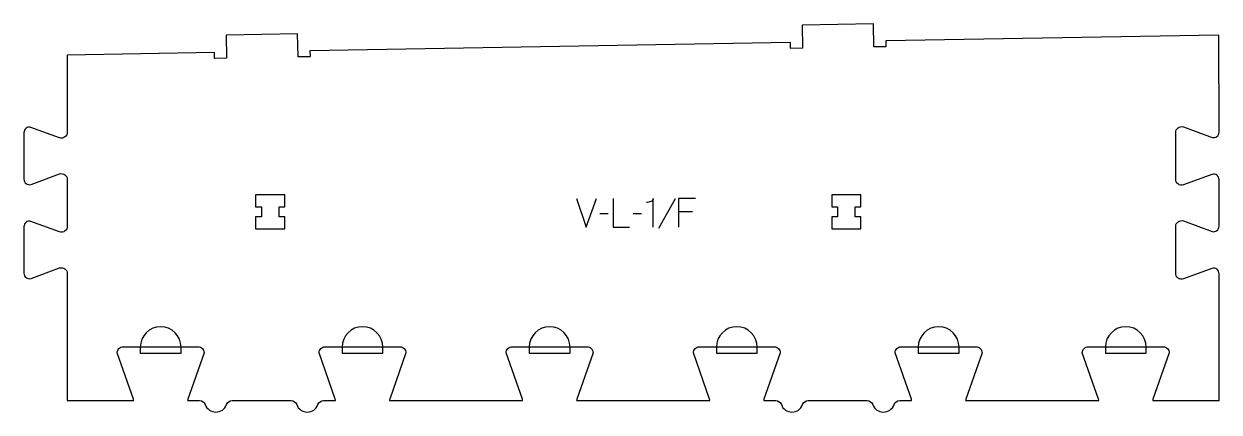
# Model space of a CAD drawing. Extents: x 0 to 1245, y 0 to 405.
import ezdxf

# ---------------------------------------------------------------- set-up
doc = ezdxf.new("R2010")
doc.units = 0
for name, color, linetype in [('1_ANYTOOL_1MMDEEP_LABELS_S', 2, 'CONTINUOUS'), ('3_ANYTOOL_CUTTHROUGH_INSID', 4, 'CONTINUOUS'), ('4_ANYTOOL_CUTTHROUGH_OUTSI', 5, 'CONTINUOUS'), ('5_ANYTOOL_HALF_MILL_9MM_IN', 3, 'CONTINUOUS')]:
    doc.layers.add(name, color=color, linetype=linetype)

msp = doc.modelspace()

# ---------------------------------------------------------------- linework, layer by layer
at = {"layer": '1_ANYTOOL_1MMDEEP_LABELS_S'}
for p, q in [((678.183839, 222.283278), (660.998125, 191.51185)), ((608.455268, 206.640421), (599.669553, 206.554707)), ((643.340982, 206.640421), (634.555268, 206.554707)), ((696.269553, 208.783278), (681.783839, 208.783278))]:
    msp.add_line(p, q, dxfattribs=at)
for points in [[(575.326696, 222.754707), (585.698125, 192.754707), (596.240982, 222.754707)], [(613.598125, 222.754707), (613.598125, 192.754707), (630.698125, 192.754707)], [(699.440982, 222.754707), (681.783839, 222.754707), (681.783839, 192.754707)]]:
    msp.add_lwpolyline(points, dxfattribs=at)
msp.add_lwpolyline([(655.469553, 192.754707), (655.469553, 222.797564, -0.057478), (655.20553, 221.704596, -0.075801), (654.665982, 220.72435, -0.075474), (653.85053, 219.940475, -0.055107), (652.855268, 219.390421, -0.039607), (650.713027, 218.690909, -0.05918), (648.483839, 218.426135)], format="xyb", dxfattribs=at)
at = {"layer": '3_ANYTOOL_CUTTHROUGH_INSID'}
for points in [[(271.774087, 203.456456), (265.774087, 203.456456), (265.774087, 213.956456), (271.774087, 213.956456), (271.774087, 226.456456), (241.274087, 226.456456), (241.274087, 213.956456), (247.274087, 213.956456), (247.274087, 203.456456), (241.274087, 203.456456), (241.274087, 190.956456), (271.774087, 190.956456)], [(871.774087, 203.456456), (865.774087, 203.456456), (865.774087, 213.956456), (871.774087, 213.956456), (871.774087, 226.456456), (841.274087, 226.456456), (841.274087, 213.956456), (847.274087, 213.956456), (847.274087, 203.456456), (841.274087, 203.456456), (841.274087, 190.956456), (871.774087, 190.956456)]]:
    msp.add_lwpolyline(points, close=True, dxfattribs=at)
at = {"layer": '4_ANYTOOL_CUTTHROUGH_OUTSI'}
msp.add_lwpolyline([(182.927734, 12, -0.317837), (188.820291, 7.833333, 0.707107), (210.976303, 7.833333, -0.317837), (216.86886, 12), (229.523693, 12), (247.524087, 12), (265.524087, 12), (278.177734, 12, -0.317837), (284.070291, 7.833333, 0.707107), (306.226303, 7.833333, -0.317837), (312.11886, 12), (324.51828, 12, 0.061511), (324.283656, 13.39487), (307.388123, 61.667412, -0.084368), (307.374087, 61.75, -0.414214), (313.624087, 68), (391.624087, 68, -0.414214), (397.874087, 61.75, -0.084368), (397.860052, 61.667412), (380.960939, 13.383805, 0.0608), (380.729608, 12), (519.418566, 12, 0.06141), (519.183656, 13.39487), (502.288123, 61.667412, -0.084368), (502.274087, 61.75, -0.414214), (508.524087, 68), (586.524087, 68, -0.414214), (592.774087, 61.75, -0.084368), (592.760052, 61.667412), (575.860939, 13.383805, 0.0608), (575.629608, 12), (714.318566, 12, 0.06141), (714.083656, 13.39487), (697.188123, 61.667412, -0.084368), (697.174087, 61.75, -0.414214), (703.424087, 68), (781.424087, 68, -0.414214), (787.674087, 61.75, -0.084368), (787.660052, 61.667412), (770.760939, 13.383805, 0.060725), (770.529394, 12), (782.927734, 12, -0.317837), (788.820291, 7.833333, 0.707107), (810.976303, 7.833333, -0.317837), (816.86886, 12), (829.523692, 12), (847.524087, 12), (865.524087, 12), (878.177734, 12, -0.317837), (884.070291, 7.833333, 0.707107), (906.226303, 7.833333, -0.317837), (912.11886, 12), (924.51828, 12, 0.061511), (924.283656, 13.39487), (907.388123, 61.667412, -0.084368), (907.374087, 61.75, -0.414214), (913.624087, 68), (991.624087, 68, -0.414214), (997.874087, 61.75, -0.084368), (997.860052, 61.667412), (980.960939, 13.383805, 0.0608), (980.729608, 12), (1119.418566, 12, 0.06141), (1119.183656, 13.39487), (1102.288123, 61.667412, -0.084368), (1102.274087, 61.75, -0.414214), (1108.524087, 68), (1186.524087, 68, -0.414214), (1192.774087, 61.75, -0.084368), (1192.760052, 61.667412), (1175.860939, 13.383805, 0.0608), (1175.629608, 12), (1244.724377, 12), (1244.724377, 144.295387, 0.237079), (1242.406728, 148.908571, 0.237104), (1237.322211, 149.80266), (1207.561009, 138.808061, -0.015604), (1207.546214, 138.803114, -0.237079), (1202.019474, 139.775198, -0.237079), (1199.50029, 144.78953), (1199.500746, 193.295614, -0.237079), (1202.01993, 198.309944, -0.237077), (1207.546523, 199.282028, -0.015611), (1207.561325, 199.277079), (1237.336998, 188.277097, 0.236337), (1242.406728, 189.176118, 0.237079), (1244.724377, 193.789303), (1244.724377, 242.295303, 0.237079), (1242.406728, 246.908487, 0.237104), (1237.322211, 247.802575), (1207.561009, 236.807977, -0.015604), (1207.546214, 236.80303, -0.237079), (1202.019474, 237.775113, -0.237079), (1199.50029, 242.789445), (1199.500746, 291.29553, -0.237079), (1202.01993, 296.30986, -0.237077), (1207.546523, 297.281944, -0.015611), (1207.561325, 297.276995), (1237.336998, 286.277012, 0.236337), (1242.406728, 287.176034, 0.237079), (1244.724378, 291.788866), (1244.439654, 392.905237), (897.584962, 386.849883), (897.685299, 381.100653, -0.414214), (897.4397, 380.846329), (885.441527, 380.636935, -0.414214), (885.187202, 380.882534), (884.772777, 404.628883), (847.52845, 403.978794), (810.598293, 403.334163), (811.012721, 379.587691, -0.414214), (810.767122, 379.333367), (798.768949, 379.123973, -0.414214), (798.514624, 379.369572), (798.41429, 385.118695), (297.899133, 376.380753), (297.999469, 370.631523, -0.414214), (297.75387, 370.377198), (285.755697, 370.167804, -0.414214), (285.501372, 370.413404), (285.086947, 394.159753), (247.842621, 393.509663), (210.598293, 392.859548), (211.012721, 369.113077, -0.414214), (210.767122, 368.858753), (198.768949, 368.649358, -0.414214), (198.514624, 368.894958), (198.41429, 374.644081), (44.899106, 371.964029), (45.224086, 291.789725, -0.23708), (42.704903, 286.774887, -0.237079), (37.178163, 285.802804, -0.015608), (37.163364, 285.807752), (7.38769, 296.807734, 0.236335), (2.318105, 295.908713, 0.237079), (0.000456, 291.295528), (0, 242.789443, 0.237079), (2.317649, 238.17626, 0.237104), (7.402166, 237.282171), (37.163368, 248.27677, -0.015604), (37.178163, 248.281717, -0.502397), (45.224087, 242.295303), (45.224087, 193.789303, -0.502397), (37.178163, 187.802888, -0.015608), (37.163364, 187.807836), (7.38769, 198.807819, 0.236335), (2.318105, 197.908798, 0.237079), (0.000456, 193.295612), (0, 144.789528, 0.237079), (2.317649, 140.176344, 0.237104), (7.402166, 139.282256), (37.163368, 150.276855, -0.015604), (37.178163, 150.281801, -0.502397), (45.224087, 144.295387), (45.224087, 12), (114.318566, 12, 0.06141), (114.083656, 13.39487), (97.188123, 61.667412, -0.084368), (97.174087, 61.75, -0.414214), (103.424087, 68), (181.424087, 68, -0.414214), (187.674087, 61.75, -0.084368), (187.660052, 61.667412), (170.760939, 13.383805, 0.0608), (170.529608, 12)], format="xyb", close=True, dxfattribs=at)
at = {"layer": '5_ANYTOOL_HALF_MILL_9MM_IN'}
for points in [[(163.674087, 67.75, 1), (121.174087, 67.75), (121.174087, 61.5), (163.674087, 61.5)], [(373.874087, 67.75, 1), (331.374087, 67.75), (331.374087, 61.5), (373.874087, 61.5)], [(568.774087, 67.75, 1), (526.274087, 67.75), (526.274087, 61.5), (568.774087, 61.5)], [(763.674087, 67.75, 1), (721.174087, 67.75), (721.174087, 61.5), (763.674087, 61.5)], [(973.874087, 67.75, 1), (931.374087, 67.75), (931.374087, 61.5), (973.874087, 61.5)], [(1168.774087, 67.75, 1), (1126.274087, 67.75), (1126.274087, 61.5), (1168.774087, 61.5)]]:
    msp.add_lwpolyline(points, format="xyb", close=True, dxfattribs=at)

doc.saveas('drawing.dxf')
